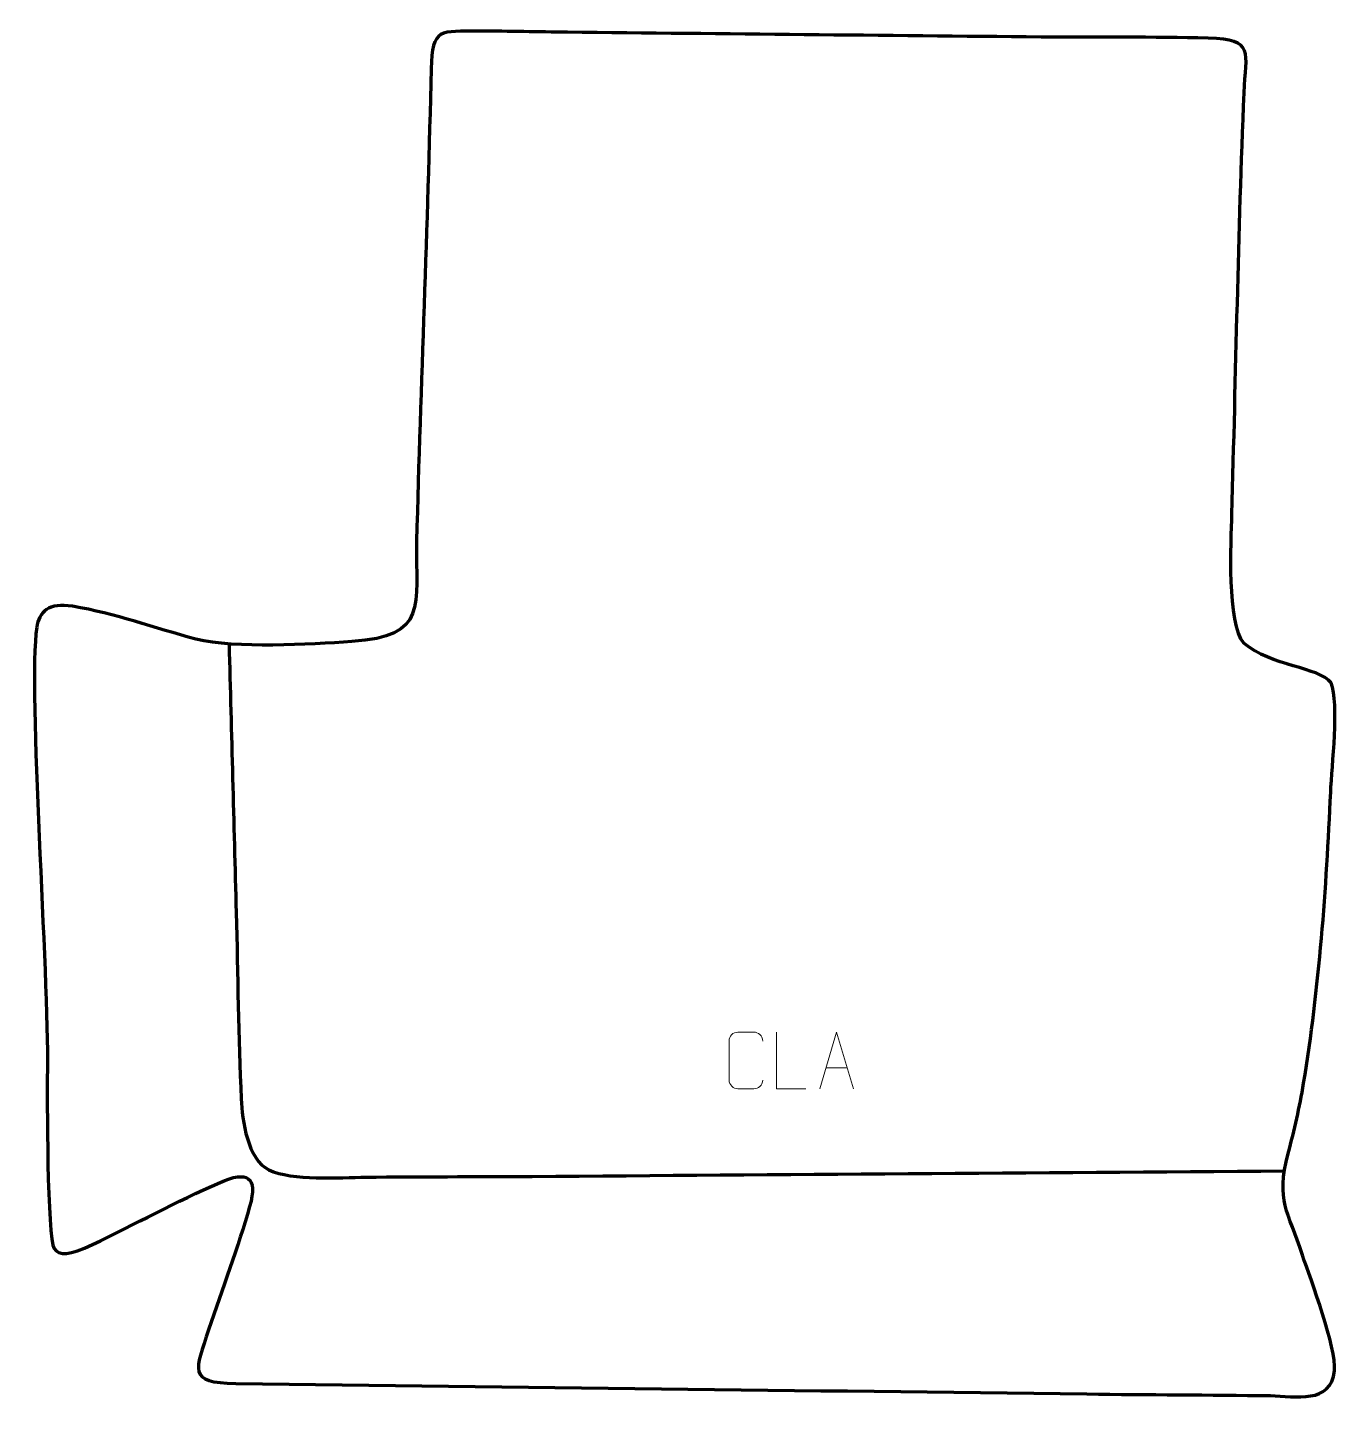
# Model space of a CAD drawing. Header units: millimetres. Extents: x 880 to 1458, y 104 to 711.
import ezdxf

# ---------------------------------------------------------------- set-up
doc = ezdxf.new("R2010")
doc.units = ezdxf.units.MM
doc.header["$MEASUREMENT"] = 0
doc.layers.add('layer 2', color=7, linetype='Continuous')
doc.layers.add('layer 3', color=7, linetype='Continuous')

msp = doc.modelspace()

# ---------------------------------------------------------------- linework, layer by layer
at = {"layer": 'layer 2', "color": 142, "lineweight": 158}
msp.add_open_spline([(968.3524, 439.3805), (969.4072, 399.893), (970.462, 360.4055), (971.5169, 320.918), (971.5169, 320.918), (972.2369, 293.6503), (972.4124, 265.8729), (973.7139, 238.6839), (973.7139, 238.6839), (974.1644, 229.2742), (976.4705, 211.9126), (985.9592, 207.3935), (985.9592, 207.3935), (996.1567, 202.5369), (1017.1424, 204.0207), (1028.7299, 204.1976), (1028.7299, 204.1976), (1052.6515, 204.4375), (1076.5761, 204.3724), (1100.4987, 204.5322), (1100.4987, 204.5322), (1100.4987, 204.5322), (1101.9879, 204.5425), (1101.9879, 204.5425), (1101.9879, 204.5425), (1212.5419, 205.33), (1323.0958, 206.1202), (1433.6497, 206.9109)], degree=3, knots=[0, 0, 0, 0, 0.125, 0.125, 0.125, 0.125, 0.25, 0.25, 0.25, 0.25, 0.375, 0.375, 0.375, 0.375, 0.5, 0.5, 0.5, 0.5, 0.625, 0.625, 0.625, 0.625, 0.75, 0.75, 0.75, 0.75, 1, 1, 1, 1], dxfattribs=at)
at = {"layer": 'layer 3', "color": 242, "lineweight": 158}
msp.add_open_spline([(1051.0286, 484.6251), (1052.8245, 554.1202), (1055.8939, 623.5551), (1057.4342, 693.062), (1057.4342, 693.062), (1057.838, 711.2869), (1061.3226, 709.5921), (1078.9503, 709.6518), (1078.9503, 709.6518), (1091.8643, 709.6955), (1104.6741, 709.3421), (1117.5749, 709.1812), (1117.5749, 709.1812), (1187.1746, 708.4751), (1256.7744, 707.7687), (1326.3741, 707.0626), (1326.3741, 707.0626), (1350.798, 706.8374), (1375.6746, 707.2775), (1400.024, 706.5896), (1400.024, 706.5896), (1420.87, 706.0006), (1416.6043, 700.7957), (1415.8361, 682.4435), (1415.8361, 682.4435), (1413.3481, 620.6316), (1412.2201, 558.4112), (1410.4801, 496.5269), (1410.4801, 496.5269), (1410.1325, 484.3871), (1408.297, 448.3919), (1415.7553, 439.6838), (1415.7553, 439.6838), (1427.4308, 429.6572), (1449.3234, 429.0871), (1454.1816, 422.2257), (1454.1816, 422.2257), (1457.8942, 412.7856), (1454.5356, 385.7703), (1454.0302, 374.037), (1454.0302, 374.037), (1452.1922, 331.7145), (1449.0024, 287.3621), (1442.0959, 245.577), (1442.0959, 245.577), (1440.308, 234.7601), (1438.1062, 225.2518), (1435.2884, 214.6707), (1435.2884, 214.6707), (1429.8506, 193.4115), (1435.1893, 189.395), (1441.6355, 169.7783), (1441.6355, 169.7783), (1445.3083, 158.6954), (1456.6493, 128.8635), (1455.6738, 118.7608), (1455.6738, 118.7608), (1454.2402, 103.9152), (1438.4, 107.6249), (1427.4924, 107.8049), (1427.4924, 107.8049), (1400.5363, 108.1478), (1373.5486, 108.1805), (1346.5581, 108.5317), (1346.5581, 108.5317), (1221.4902, 110.1598), (1096.4117, 111.5339), (971.3475, 113.1917), (971.3475, 113.1917), (949.7406, 113.4781), (953.5097, 119.0675), (959.3698, 136.878), (959.3698, 136.878), (965.2834, 154.6357), (972.3626, 173.37), (977.4399, 191.2343), (977.4399, 191.2343), (981.2322, 204.5775), (976.4321, 207.0459), (964.3793, 201.8901), (964.3793, 201.8901), (944.9582, 193.3054), (927.1082, 183.5003), (908.1511, 174.4397), (908.1511, 174.4397), (898.0919, 169.6319), (893.4102, 169.4205), (891.2282, 172.6797), (891.2282, 172.6797), (888.1406, 177.2918), (888.0967, 241.1272), (888.2473, 251.0249), (888.2473, 251.0249), (888.8917, 293.3845), (879.5244, 418.7625), (883.5744, 446.7415), (883.5744, 446.7415), (884.5383, 453.4004), (888.7927, 457.7887), (899.3968, 455.9984), (899.3968, 455.9984), (918.2164, 452.821), (935.4441, 446.4275), (953.7161, 441.4494), (953.7161, 441.4494), (971.5733, 437.1705), (1003.5797, 439.1914), (1022.5588, 440.4292), (1022.5588, 440.4292), (1056.2997, 442.6297), (1050.5947, 456.4771), (1051.0286, 484.6251)], degree=3, knots=[0, 0, 0, 0, 0.03448276, 0.03448276, 0.03448276, 0.03448276, 0.06896552, 0.06896552, 0.06896552, 0.06896552, 0.10344828, 0.10344828, 0.10344828, 0.10344828, 0.13793103, 0.13793103, 0.13793103, 0.13793103, 0.17241379, 0.17241379, 0.17241379, 0.17241379, 0.20689655, 0.20689655, 0.20689655, 0.20689655, 0.24137931, 0.24137931, 0.24137931, 0.24137931, 0.27586207, 0.27586207, 0.27586207, 0.27586207, 0.31034483, 0.31034483, 0.31034483, 0.31034483, 0.34482759, 0.34482759, 0.34482759, 0.34482759, 0.37931034, 0.37931034, 0.37931034, 0.37931034, 0.4137931, 0.4137931, 0.4137931, 0.4137931, 0.44827586, 0.44827586, 0.44827586, 0.44827586, 0.48275862, 0.48275862, 0.48275862, 0.48275862, 0.51724138, 0.51724138, 0.51724138, 0.51724138, 0.55172414, 0.55172414, 0.55172414, 0.55172414, 0.5862069, 0.5862069, 0.5862069, 0.5862069, 0.62068966, 0.62068966, 0.62068966, 0.62068966, 0.65517241, 0.65517241, 0.65517241, 0.65517241, 0.68965517, 0.68965517, 0.68965517, 0.68965517, 0.72413793, 0.72413793, 0.72413793, 0.72413793, 0.75862069, 0.75862069, 0.75862069, 0.75862069, 0.79310345, 0.79310345, 0.79310345, 0.79310345, 0.82758621, 0.82758621, 0.82758621, 0.82758621, 0.86206897, 0.86206897, 0.86206897, 0.86206897, 0.89655172, 0.89655172, 0.89655172, 0.89655172, 0.93103448, 0.93103448, 0.93103448, 0.93103448, 1, 1, 1, 1], dxfattribs=at)
at = {"layer": 'layer 3', "color": 250, "lineweight": 9}
for points, knots in [([(1203.6394, 246.9893), (1203.4996, 244.6659), (1201.8224, 243.1863), (1199.6747, 243.1755), (1199.6747, 243.1755), (1197.3428, 243.1759), (1195.0109, 243.1759), (1192.6794, 243.1755), (1192.6794, 243.1755), (1190.7544, 243.0701), (1188.7823, 244.9546), (1188.7935, 246.9719), (1188.7935, 246.9719), (1188.7939, 252.742), (1188.7939, 258.5117), (1188.7935, 264.281), (1188.7935, 264.281), (1188.7977, 266.4191), (1190.5444, 268.1383), (1192.6968, 268.1248), (1192.6968, 268.1248), (1195.0225, 268.1248), (1197.3486, 268.1248), (1199.6747, 268.1248), (1199.6747, 268.1248), (1201.6213, 268.1603), (1203.6127, 266.6688), (1203.6394, 264.2312)], [0, 0, 0, 0, 0.125, 0.125, 0.125, 0.125, 0.25, 0.25, 0.25, 0.25, 0.375, 0.375, 0.375, 0.375, 0.5, 0.5, 0.5, 0.5, 0.625, 0.625, 0.625, 0.625, 0.75, 0.75, 0.75, 0.75, 1, 1, 1, 1]), ([(1222.691, 243.1715), (1222.691, 243.1715), (1209.7419, 243.1715), (1209.7419, 243.1715), (1209.7419, 243.1715), (1209.7419, 243.1715), (1209.7419, 268.1251), (1209.7419, 268.1251)], [0, 0, 0, 0, 0.33333333, 0.33333333, 0.33333333, 0.33333333, 1, 1, 1, 1]), ([(1228.7459, 243.1716), (1228.7459, 243.1716), (1236.1169, 268.1251), (1236.1169, 268.1251), (1236.1169, 268.1251), (1236.1169, 268.1251), (1243.6868, 243.1716), (1243.6868, 243.1716)], [0, 0, 0, 0, 0.33333333, 0.33333333, 0.33333333, 0.33333333, 1, 1, 1, 1])]:
    msp.add_open_spline(points, degree=3, knots=knots, dxfattribs=at)
msp.add_open_spline([(1231.4685, 252.421), (1231.4685, 252.421), (1240.9642, 252.421), (1240.9642, 252.421)], degree=3, dxfattribs=at)

doc.saveas('drawing.dxf')
